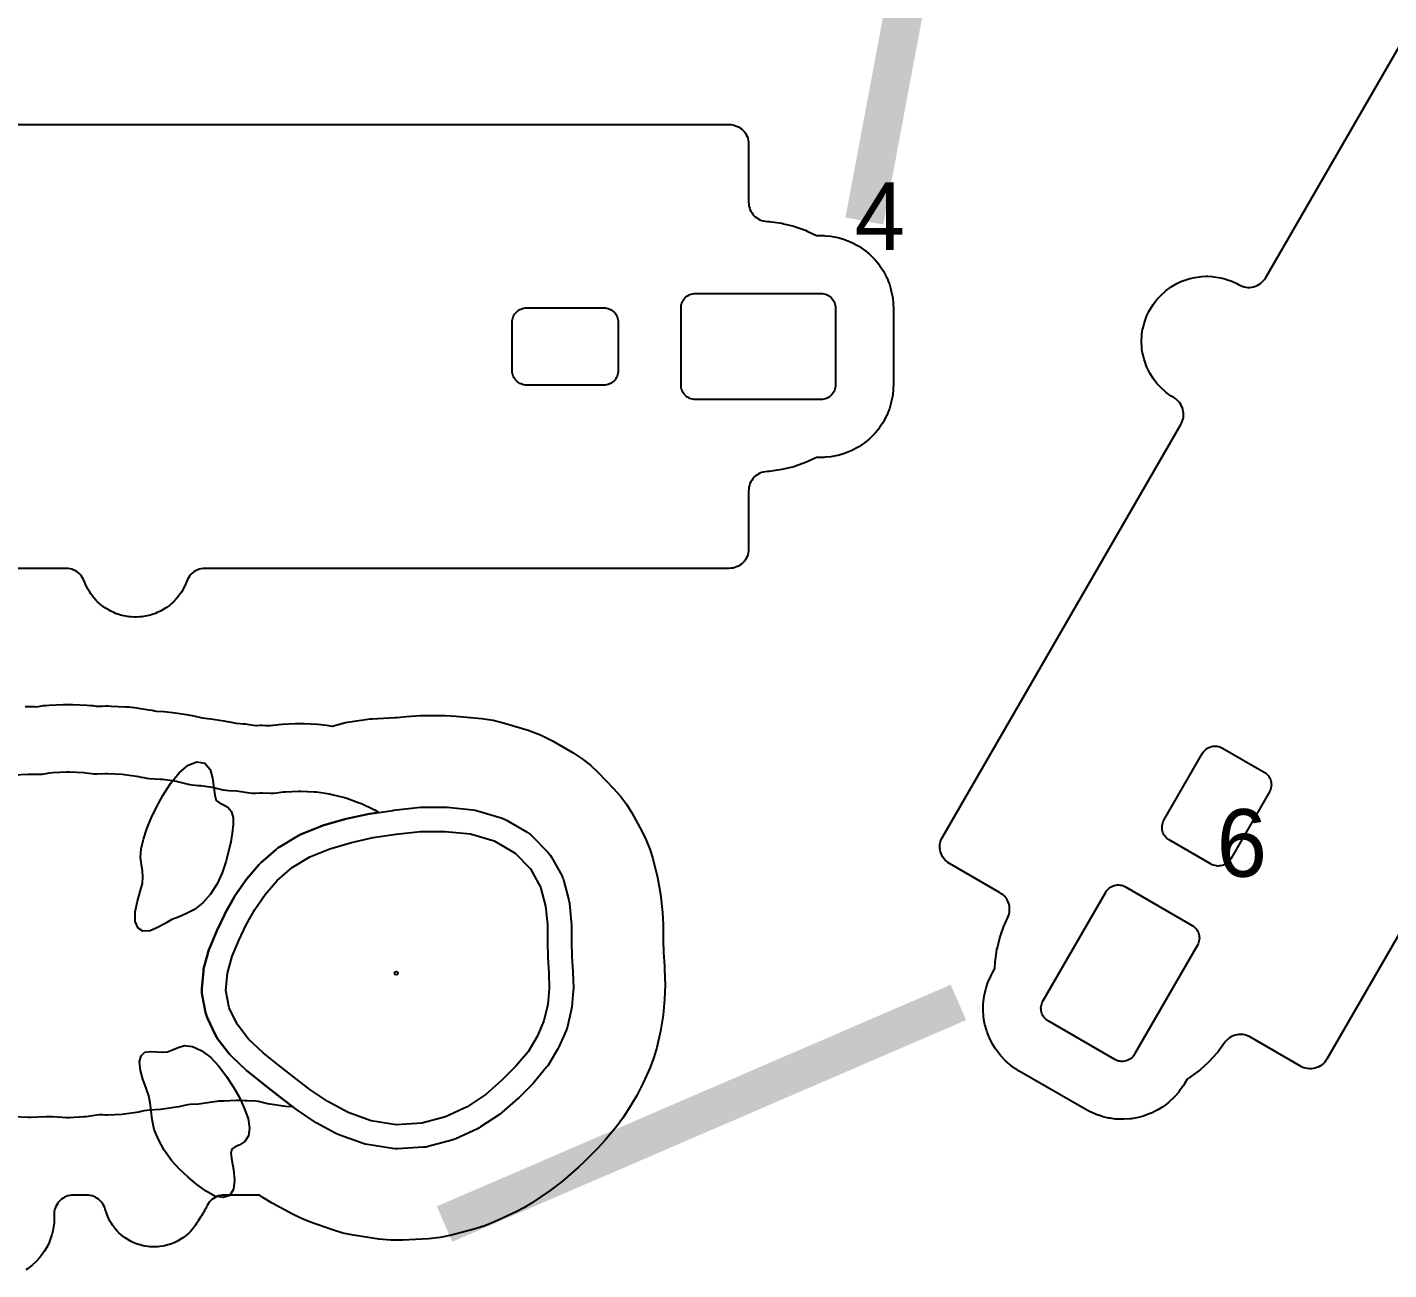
# Model space of a CAD drawing. Extents: x 425531 to 428300, y 1577248 to 1578701.
# Drawn here: x 427693.9 to 427976.1, y 1577249.7 to 1577507.3 of the extents above; entities that cross this region are included whole.
import ezdxf

# ---------------------------------------------------------------- set-up
doc = ezdxf.new("R2010")
doc.units = 21
for name, color, linetype, true_color in [('L-GOLF-ANNO', 7, 'Continuous', 0xffd23c), ('L-GOLF-BNKR', 7, 'Continuous', 0xe9dcb5), ('L-GOLF-CART', 7, 'Continuous', 0xcfcac0), ('L-GOLF-COLLAR', 7, 'Continuous', 0x5f9a33), ('L-GOLF-FWY', 7, 'Continuous', 0x6a9e35), ('L-GOLF-GRN', 7, 'Continuous', 0x74b23e), ('L-GOLF-PIN', 7, 'Continuous', 0xe0262b), ('L-GOLF-ROUGH', 7, 'Continuous', 0x4f7d2c), ('L-GOLF-TEE', 7, 'Continuous', 0x6fa63a)]:
    doc.layers.add(name, color=color, linetype=linetype, true_color=true_color)

msp = doc.modelspace()

# ---------------------------------------------------------------- linework, layer by layer
at = {"layer": 'L-GOLF-BNKR'}
for points, elevation in [([(427716.9, 1577320.5), (427716.3, 1577321.9), (427716.3, 1577323.9), (427716.8, 1577326.1), (427717.3, 1577328.1), (427717.8, 1577329.8), (427717.9, 1577331.2), (427717.8, 1577332.4), (427717.6, 1577333.7), (427717.4, 1577335.2), (427717.5, 1577337), (427718, 1577339), (427718.7, 1577341.1), (427719.6, 1577343.3), (427720.7, 1577345.6), (427722, 1577348), (427723.6, 1577350.5), (427725.4, 1577352.7), (427727.3, 1577354.3), (427729.1, 1577355), (427730.7, 1577354.7), (427731.8, 1577353.4), (427732.3, 1577351.6), (427732.6, 1577349.6), (427732.8, 1577348.1), (427733.1, 1577347), (427733.8, 1577346.5), (427734.6, 1577346.1), (427735.5, 1577345.6), (427736.2, 1577344.8), (427736.6, 1577343.5), (427736.6, 1577342), (427736.4, 1577340.2), (427736.1, 1577338.4), (427735.6, 1577336.4), (427735.1, 1577334.3), (427734.3, 1577332), (427733.3, 1577329.7), (427731.9, 1577327.6), (427730.3, 1577325.8), (427728.6, 1577324.4), (427726.9, 1577323.6), (427725.4, 1577322.9), (427723.9, 1577322.3), (427722.5, 1577321.5), (427720.9, 1577320.7), (427719.4, 1577320), (427717.9, 1577319.9), (427716.9, 1577320.5)], 64.65), ([(427736.7, 1577270.5), (427736.9, 1577268.3), (427736.7, 1577266.4), (427735.9, 1577265.1), (427734.5, 1577264.7), (427732.8, 1577265), (427731, 1577266), (427729.1, 1577267.4), (427727.3, 1577268.9), (427725.5, 1577270.6), (427723.8, 1577272.4), (427722.3, 1577274.5), (427721.1, 1577276.7), (427720.2, 1577278.8), (427719.8, 1577280.9), (427719.6, 1577282.7), (427719.4, 1577284.3), (427719.1, 1577285.8), (427718.6, 1577287.4), (427717.9, 1577289.2), (427717.4, 1577291), (427717.2, 1577292.8), (427717.5, 1577294.1), (427718.3, 1577294.8), (427719.5, 1577295), (427720.8, 1577294.9), (427722, 1577294.8), (427723, 1577294.9), (427724, 1577295.3), (427725.2, 1577295.8), (427726.5, 1577296.2), (427728.2, 1577296), (427730, 1577295.2), (427731.9, 1577293.8), (427733.6, 1577291.9), (427735.2, 1577289.8), (427736.7, 1577287.6), (427737.9, 1577285.4), (427738.9, 1577283.2), (427739.7, 1577281.1), (427740, 1577279.1), (427739.8, 1577277.5), (427739, 1577276.3), (427738, 1577275.6), (427737, 1577275.2), (427736.3, 1577274.7), (427736.1, 1577273.9), (427736.3, 1577272.4), (427736.7, 1577270.5)], 66.44)]:
    msp.add_lwpolyline(points, close=True, dxfattribs=dict(at, elevation=elevation))
at = {"layer": 'L-GOLF-CART', "const_width": 8}
for points in [[(427880.37, 1577536.34), (427879.8, 1577533.33), (427879.24, 1577530.32), (427878.68, 1577527.31), (427878.11, 1577524.3), (427877.55, 1577521.29), (427876.98, 1577518.28), (427876.42, 1577515.27), (427875.86, 1577512.26), (427875.29, 1577509.25), (427874.73, 1577506.24), (427874.17, 1577503.22), (427873.6, 1577500.21), (427873.04, 1577497.2), (427872.47, 1577494.19), (427871.91, 1577491.18), (427871.35, 1577488.17), (427870.78, 1577485.16), (427870.22, 1577482.15), (427869.66, 1577479.14), (427869.09, 1577476.13), (427868.53, 1577473.12), (427867.96, 1577470.11), (427867.4, 1577467.1)], [(427780.4, 1577259.2), (427785.03, 1577261.2), (427789.66, 1577263.2), (427794.29, 1577265.19), (427798.92, 1577267.19), (427803.55, 1577269.19), (427808.18, 1577271.19), (427812.81, 1577273.18), (427817.44, 1577275.18), (427822.07, 1577277.18), (427826.7, 1577279.18), (427831.33, 1577281.18), (427835.96, 1577283.17), (427840.59, 1577285.17), (427845.22, 1577287.17), (427849.85, 1577289.17), (427854.48, 1577291.16), (427859.11, 1577293.16), (427863.73, 1577295.16), (427868.36, 1577297.16), (427872.99, 1577299.15), (427877.62, 1577301.15), (427882.25, 1577303.15), (427886.88, 1577305.15)]]:
    msp.add_lwpolyline(points, dxfattribs=at)
at = {"layer": 'L-GOLF-COLLAR', "elevation": 69.16}
msp.add_lwpolyline([(427806.99, 1577311.51), (427807, 1577311.36), (427807.1, 1577308.16), (427807.08, 1577307.55), (427806.78, 1577304.25), (427806.67, 1577303.55), (427805.87, 1577300.15), (427805.74, 1577299.72), (427805.58, 1577299.3), (427804.18, 1577296.1), (427803.9, 1577295.55), (427802, 1577292.35), (427801.78, 1577292.01), (427801.54, 1577291.7), (427799.04, 1577288.7), (427798.74, 1577288.36), (427795.84, 1577285.46), (427795.6, 1577285.24), (427792.3, 1577282.34), (427791.77, 1577281.94), (427787.87, 1577279.34), (427787.55, 1577279.14), (427787.21, 1577278.97), (427782.71, 1577276.87), (427782.3, 1577276.7), (427781.88, 1577276.57), (427776.98, 1577275.27), (427776.49, 1577275.16), (427775.98, 1577275.11), (427770.68, 1577274.81), (427770.16, 1577274.81), (427769.64, 1577274.86), (427764.44, 1577275.66), (427763.98, 1577275.75), (427763.53, 1577275.89), (427758.73, 1577277.59), (427758.36, 1577277.74), (427758, 1577277.91), (427753.8, 1577280.21), (427753.4, 1577280.46), (427749.7, 1577282.96), (427749.46, 1577283.13), (427746.06, 1577285.73), (427746.02, 1577285.76), (427742.82, 1577288.26), (427742.76, 1577288.31), (427739.66, 1577290.81), (427739.39, 1577291.04), (427736.39, 1577293.84), (427736.11, 1577294.13), (427735.85, 1577294.44), (427733.45, 1577297.54), (427733.14, 1577297.99), (427732.88, 1577298.47), (427731.28, 1577301.87), (427731.12, 1577302.25), (427730.99, 1577302.64), (427730.89, 1577303.05), (427730.19, 1577306.65), (427730.13, 1577307.1), (427730.1, 1577307.56), (427730.12, 1577308.02), (427730.42, 1577311.62), (427730.48, 1577312.1), (427730.59, 1577312.57), (427731.59, 1577316.07), (427731.8, 1577316.65), (427733.2, 1577319.95), (427733.27, 1577320.12), (427734.77, 1577323.32), (427734.94, 1577323.65), (427736.74, 1577326.85), (427736.96, 1577327.2), (427739.06, 1577330.3), (427739.41, 1577330.76), (427741.91, 1577333.66), (427742.42, 1577334.17), (427745.52, 1577336.87), (427745.87, 1577337.15), (427746.24, 1577337.4), (427749.94, 1577339.6), (427750.58, 1577339.92), (427754.68, 1577341.62), (427755.21, 1577341.8), (427759.71, 1577343.1), (427760.02, 1577343.18), (427764.52, 1577344.18), (427764.88, 1577344.25), (427769.68, 1577344.95), (427769.8, 1577344.96), (427774.8, 1577345.56), (427775.4, 1577345.6), (427780.5, 1577345.6), (427780.97, 1577345.58), (427786.27, 1577345.08), (427786.77, 1577345), (427787.26, 1577344.88), (427792.16, 1577343.38), (427792.7, 1577343.18), (427793.21, 1577342.92), (427797.51, 1577340.42), (427797.9, 1577340.18), (427798.26, 1577339.89), (427798.59, 1577339.58), (427801.79, 1577336.28), (427802.08, 1577335.95), (427802.35, 1577335.6), (427802.58, 1577335.22), (427804.68, 1577331.42), (427804.86, 1577331.04), (427805.02, 1577330.65), (427805.14, 1577330.24), (427806.14, 1577326.34), (427806.27, 1577325.62), (427806.67, 1577321.82), (427806.7, 1577321.3), (427806.7, 1577317.78), (427806.8, 1577314.63), (427806.99, 1577311.51)], close=True, dxfattribs=at)
at = {"layer": 'L-GOLF-FWY', "elevation": 68.98}
msp.add_lwpolyline([(427691.15, 1577352.33), (427694.15, 1577352.48), (427694.65, 1577352.48), (427695.79, 1577352.42), (427696.4, 1577352.42), (427697.01, 1577352.48), (427698.64, 1577352.72), (427699.13, 1577352.77), (427702.15, 1577352.92), (427702.65, 1577352.92), (427705.67, 1577352.77), (427706.16, 1577352.72), (427707.21, 1577352.57), (427707.82, 1577352.51), (427708.43, 1577352.51), (427710.15, 1577352.59), (427710.65, 1577352.59), (427713.63, 1577352.44), (427714.11, 1577352.4), (427717.07, 1577351.96), (427717.55, 1577351.86), (427718.06, 1577351.73), (427718.67, 1577351.61), (427719.28, 1577351.55), (427721.53, 1577351.44), (427722.02, 1577351.39), (427724.87, 1577350.97), (427725.35, 1577350.87), (427727.52, 1577350.33), (427728.12, 1577350.21), (427728.73, 1577350.15), (427729.41, 1577350.12), (427729.9, 1577350.07), (427732.63, 1577349.67), (427733.11, 1577349.57), (427734.47, 1577349.23), (427735.07, 1577349.11), (427735.68, 1577349.05), (427737.31, 1577348.97), (427737.8, 1577348.92), (427740.01, 1577348.59), (427740.62, 1577348.53), (427741.23, 1577348.53), (427742.15, 1577348.58), (427742.65, 1577348.58), (427744.35, 1577348.5), (427744.96, 1577348.5), (427745.57, 1577348.56), (427746.95, 1577348.76), (427747.43, 1577348.81), (427750.15, 1577348.94), (427750.65, 1577348.94), (427753.37, 1577348.81), (427753.85, 1577348.76), (427756.55, 1577348.36), (427757.03, 1577348.26), (427759.67, 1577347.6), (427760.14, 1577347.46), (427762.71, 1577346.54), (427763.16, 1577346.35), (427765.62, 1577345.19), (427766.05, 1577344.96), (427766.78, 1577344.52), (427764.88, 1577344.25), (427764.52, 1577344.18), (427760.02, 1577343.18), (427759.71, 1577343.1), (427755.21, 1577341.8), (427754.68, 1577341.62), (427750.58, 1577339.92), (427749.94, 1577339.6), (427746.24, 1577337.4), (427745.87, 1577337.15), (427745.52, 1577336.87), (427742.42, 1577334.17), (427741.91, 1577333.66), (427739.41, 1577330.76), (427739.06, 1577330.3), (427736.96, 1577327.2), (427736.74, 1577326.85), (427734.94, 1577323.65), (427734.77, 1577323.32), (427733.27, 1577320.12), (427733.2, 1577319.95), (427731.8, 1577316.65), (427731.59, 1577316.07), (427730.59, 1577312.57), (427730.48, 1577312.1), (427730.42, 1577311.62), (427730.12, 1577308.02), (427730.1, 1577307.56), (427730.13, 1577307.1), (427730.19, 1577306.65), (427730.89, 1577303.05), (427730.99, 1577302.64), (427731.12, 1577302.25), (427731.28, 1577301.87), (427732.88, 1577298.47), (427733.14, 1577297.99), (427733.45, 1577297.54), (427735.85, 1577294.44), (427736.11, 1577294.13), (427736.39, 1577293.84), (427739.39, 1577291.04), (427739.66, 1577290.81), (427742.76, 1577288.31), (427742.82, 1577288.26), (427746.02, 1577285.76), (427746.06, 1577285.73), (427748.97, 1577283.5), (427747.43, 1577283.58), (427746.95, 1577283.63), (427744.25, 1577284.03), (427743.77, 1577284.12), (427742.43, 1577284.46), (427741.83, 1577284.58), (427741.22, 1577284.64), (427739.51, 1577284.72), (427739.02, 1577284.77), (427739, 1577284.77), (427738.24, 1577284.84), (427737.42, 1577284.81), (427737.31, 1577284.8), (427734.65, 1577284.67), (427734.4, 1577284.66), (427734.33, 1577284.66), (427734.22, 1577284.66), (427733.61, 1577284.65), (427732.83, 1577284.54), (427732.63, 1577284.51), (427729.9, 1577284.1), (427729.41, 1577284.05), (427727.72, 1577283.97), (427727.11, 1577283.91), (427726.51, 1577283.79), (427725.35, 1577283.5), (427724.87, 1577283.41), (427722.02, 1577282.98), (427721.53, 1577282.93), (427719.29, 1577282.82), (427718.68, 1577282.76), (427718.08, 1577282.64), (427717.55, 1577282.51), (427717.07, 1577282.41), (427714.11, 1577281.98), (427713.63, 1577281.93), (427710.65, 1577281.78), (427710.15, 1577281.78), (427709.49, 1577281.81), (427708.88, 1577281.81), (427708.27, 1577281.75), (427706.16, 1577281.44), (427705.67, 1577281.39), (427702.65, 1577281.24), (427702.15, 1577281.24), (427699.13, 1577281.39), (427698.89, 1577281.41), (427698.85, 1577281.41), (427698.24, 1577281.44), (427697.89, 1577281.43), (427697.88, 1577281.43), (427694.63, 1577281.27), (427694.15, 1577281.28), (427691.15, 1577281.42)], dxfattribs=at)
at = {"layer": 'L-GOLF-GRN', "elevation": 69.16}
msp.add_lwpolyline([(427802, 1577311.2), (427802.1, 1577308), (427801.8, 1577304.7), (427801, 1577301.3), (427799.6, 1577298.1), (427797.7, 1577294.9), (427795.2, 1577291.9), (427792.3, 1577289), (427789, 1577286.1), (427785.1, 1577283.5), (427780.6, 1577281.4), (427775.7, 1577280.1), (427770.4, 1577279.8), (427765.2, 1577280.6), (427760.4, 1577282.3), (427756.2, 1577284.6), (427752.5, 1577287.1), (427749.1, 1577289.7), (427745.9, 1577292.2), (427742.8, 1577294.7), (427739.8, 1577297.5), (427737.4, 1577300.6), (427735.8, 1577304), (427735.1, 1577307.6), (427735.4, 1577311.2), (427736.4, 1577314.7), (427737.8, 1577318), (427739.3, 1577321.2), (427741.1, 1577324.4), (427743.2, 1577327.5), (427745.7, 1577330.4), (427748.8, 1577333.1), (427752.5, 1577335.3), (427756.6, 1577337), (427761.1, 1577338.3), (427765.6, 1577339.3), (427770.4, 1577340), (427775.4, 1577340.6), (427780.5, 1577340.6), (427785.8, 1577340.1), (427790.7, 1577338.6), (427795, 1577336.1), (427798.2, 1577332.8), (427800.3, 1577329), (427801.3, 1577325.1), (427801.7, 1577321.3), (427801.7, 1577317.7), (427801.8, 1577314.4), (427802, 1577311.2)], close=True, dxfattribs=at)
at = {"layer": 'L-GOLF-PIN'}
msp.add_circle((427770.4, 1577311.2, 69.16), 0.35, dxfattribs=at)
at = {"layer": 'L-GOLF-ROUGH'}
for points, elevation in [([(428016.04, 1577384.86), (427963.24, 1577293.4), (427963.02, 1577293.07), (427962.78, 1577292.76), (427962.51, 1577292.48), (427962.21, 1577292.22), (427961.89, 1577292), (427961.54, 1577291.81), (427961.18, 1577291.65), (427960.81, 1577291.53), (427960.42, 1577291.45), (427960.03, 1577291.4), (427959.64, 1577291.4), (427959.25, 1577291.43), (427958.86, 1577291.5), (427958.49, 1577291.61), (427958.12, 1577291.75), (427957.77, 1577291.93), (427947.4, 1577297.92), (427946.96, 1577298.15), (427946.58, 1577298.29), (427946.2, 1577298.4), (427945.8, 1577298.47), (427945.4, 1577298.5), (427945, 1577298.49), (427944.61, 1577298.44), (427944.22, 1577298.34), (427943.84, 1577298.22), (427943.47, 1577298.05), (427943.13, 1577297.85), (427942.8, 1577297.61), (427942.5, 1577297.34), (427942.23, 1577297.05), (427942.02, 1577296.75), (427940.61, 1577294.86), (427940.36, 1577294.56), (427938.91, 1577292.96), (427938.64, 1577292.68), (427937.04, 1577291.24), (427936.73, 1577290.99), (427935, 1577289.7), (427934.67, 1577289.48), (427934.27, 1577289.24), (427933.8, 1577288.42), (427933.8, 1577288.42), (427933.49, 1577287.92), (427933.33, 1577287.67), (427932.65, 1577286.71), (427932.47, 1577286.48), (427931.69, 1577285.59), (427931.48, 1577285.38), (427930.62, 1577284.57), (427930.4, 1577284.38), (427929.46, 1577283.66), (427929.22, 1577283.49), (427928.22, 1577282.87), (427927.96, 1577282.73), (427926.9, 1577282.2), (427926.63, 1577282.09), (427925.53, 1577281.67), (427925.25, 1577281.58), (427924.11, 1577281.28), (427923.82, 1577281.21), (427922.66, 1577281.02), (427922.37, 1577280.99), (427921.19, 1577280.91), (427920.89, 1577280.91), (427919.71, 1577280.95), (427919.42, 1577280.97), (427918.25, 1577281.12), (427917.96, 1577281.18), (427916.81, 1577281.45), (427916.53, 1577281.53), (427915.41, 1577281.91), (427915.14, 1577282.02), (427914.06, 1577282.5), (427913.8, 1577282.64), (427913.28, 1577282.92), (427899.48, 1577290.92), (427898.98, 1577291.22), (427898.73, 1577291.38), (427897.77, 1577292.07), (427897.54, 1577292.25), (427896.66, 1577293.03), (427896.45, 1577293.23), (427895.65, 1577294.09), (427895.46, 1577294.31), (427894.74, 1577295.25), (427894.57, 1577295.49), (427893.95, 1577296.49), (427893.81, 1577296.74), (427893.29, 1577297.8), (427893.17, 1577298.07), (427892.76, 1577299.17), (427892.67, 1577299.45), (427892.37, 1577300.59), (427892.3, 1577300.87), (427892.11, 1577302.03), (427892.08, 1577302.32), (427892, 1577303.5), (427892, 1577303.79), (427892.03, 1577304.97), (427892.06, 1577305.26), (427892.21, 1577306.43), (427892.26, 1577306.71), (427892.53, 1577307.86), (427892.61, 1577308.14), (427892.99, 1577309.26), (427893.09, 1577309.53), (427893.58, 1577310.6), (427893.71, 1577310.86), (427893.99, 1577311.38), (427894.45, 1577312.18), (427894.52, 1577313.55), (427894.56, 1577313.94), (427894.87, 1577316.08), (427894.95, 1577316.46), (427895.47, 1577318.56), (427895.59, 1577318.93), (427896.32, 1577320.96), (427896.47, 1577321.33), (427897.08, 1577322.62), (427897.27, 1577323.08), (427897.38, 1577323.46), (427897.46, 1577323.85), (427897.49, 1577324.24), (427897.49, 1577324.64), (427897.45, 1577325.03), (427897.37, 1577325.42), (427897.25, 1577325.8), (427897.1, 1577326.16), (427896.91, 1577326.51), (427896.68, 1577326.84), (427896.43, 1577327.14), (427896.14, 1577327.42), (427895.83, 1577327.66), (427895.42, 1577327.93), (427885.03, 1577333.93), (427884.7, 1577334.15), (427884.39, 1577334.39), (427884.11, 1577334.66), (427883.85, 1577334.96), (427883.63, 1577335.28), (427883.44, 1577335.63), (427883.28, 1577335.99), (427883.16, 1577336.36), (427883.08, 1577336.75), (427883.04, 1577337.14), (427883.03, 1577337.53), (427883.06, 1577337.92), (427883.13, 1577338.3), (427883.24, 1577338.68), (427883.38, 1577339.05), (427883.56, 1577339.4), (427932.95, 1577424.94), (427933.17, 1577425.37), (427933.32, 1577425.73), (427933.42, 1577426.1), (427933.49, 1577426.48), (427933.53, 1577426.87), (427933.52, 1577427.26), (427933.48, 1577427.64), (427933.4, 1577428.02), (427933.29, 1577428.39), (427933.14, 1577428.75), (427932.95, 1577429.09), (427932.73, 1577429.41), (427932.49, 1577429.71), (427932.21, 1577429.99), (427931.91, 1577430.23), (427931.51, 1577430.5), (427931, 1577430.8), (427930.68, 1577431.02), (427929.93, 1577431.58), (427929.62, 1577431.83), (427928.93, 1577432.45), (427928.66, 1577432.73), (427928.03, 1577433.42), (427927.78, 1577433.73), (427927.22, 1577434.48), (427927.01, 1577434.8), (427926.53, 1577435.6), (427926.34, 1577435.95), (427925.94, 1577436.79), (427925.79, 1577437.16), (427925.48, 1577438.03), (427925.36, 1577438.41), (427925.14, 1577439.32), (427925.06, 1577439.7), (427924.92, 1577440.62), (427924.88, 1577441.01), (427924.84, 1577441.95), (427924.84, 1577442.34), (427924.88, 1577443.27), (427924.92, 1577443.66), (427925.06, 1577444.59), (427925.14, 1577444.97), (427925.36, 1577445.88), (427925.48, 1577446.25), (427925.79, 1577447.13), (427925.94, 1577447.49), (427926.34, 1577448.34), (427926.53, 1577448.68), (427927.01, 1577449.48), (427927.22, 1577449.81), (427927.78, 1577450.56), (427928.03, 1577450.86), (427928.66, 1577451.56), (427928.93, 1577451.83), (427929.62, 1577452.46), (427929.93, 1577452.71), (427930.68, 1577453.26), (427931, 1577453.48), (427931.8, 1577453.96), (427932.15, 1577454.15), (427932.99, 1577454.55), (427933.36, 1577454.7), (427934.24, 1577455.01), (427934.61, 1577455.13), (427935.52, 1577455.35), (427935.9, 1577455.43), (427936.83, 1577455.57), (427937.22, 1577455.6), (427938.15, 1577455.65), (427938.54, 1577455.65), (427939.47, 1577455.6), (427939.86, 1577455.57), (427940.79, 1577455.43), (427941.17, 1577455.35), (427942.08, 1577455.13), (427942.45, 1577455.01), (427943.33, 1577454.7), (427943.7, 1577454.55), (427944.54, 1577454.15), (427944.89, 1577453.96), (427944.9, 1577453.96), (427945.33, 1577453.72), (427945.7, 1577453.57), (427946.08, 1577453.46), (427946.47, 1577453.38), (427946.86, 1577453.34), (427947.26, 1577453.35), (427947.65, 1577453.39), (427948.04, 1577453.47), (427948.42, 1577453.59), (427948.78, 1577453.74), (427949.13, 1577453.93), (427949.46, 1577454.16), (427949.76, 1577454.41), (427950.04, 1577454.7), (427950.28, 1577455.01), (427950.55, 1577455.42), (427995.06, 1577532.51)], 63.3), ([(427431.81, 1577487.1), (427839.4, 1577487.1), (427839.79, 1577487.08), (427840.18, 1577487.02), (427840.56, 1577486.93), (427840.93, 1577486.8), (427841.29, 1577486.63), (427841.62, 1577486.43), (427841.94, 1577486.19), (427842.23, 1577485.93), (427842.49, 1577485.64), (427842.73, 1577485.32), (427842.93, 1577484.99), (427843.1, 1577484.63), (427843.23, 1577484.26), (427843.32, 1577483.88), (427843.38, 1577483.49), (427843.4, 1577483.1), (427843.4, 1577471.1), (427843.42, 1577470.62), (427843.48, 1577470.25), (427843.57, 1577469.88), (427843.69, 1577469.52), (427843.85, 1577469.17), (427844.04, 1577468.85), (427844.26, 1577468.54), (427844.51, 1577468.25), (427844.78, 1577467.99), (427845.08, 1577467.75), (427845.4, 1577467.55), (427845.74, 1577467.37), (427846.09, 1577467.23), (427846.45, 1577467.12), (427846.83, 1577467.05), (427847.3, 1577467), (427847.75, 1577466.98), (427848.14, 1577466.94), (427850.28, 1577466.63), (427850.66, 1577466.55), (427852.76, 1577466.03), (427853.13, 1577465.91), (427855.16, 1577465.18), (427855.53, 1577465.03), (427857.48, 1577464.11), (427857.5, 1577464.1), (427858.4, 1577464.1), (427858.99, 1577464.09), (427859.28, 1577464.07), (427860.45, 1577463.96), (427860.75, 1577463.91), (427861.9, 1577463.68), (427862.19, 1577463.61), (427863.31, 1577463.27), (427863.59, 1577463.17), (427864.68, 1577462.72), (427864.94, 1577462.59), (427865.98, 1577462.04), (427866.24, 1577461.89), (427867.22, 1577461.23), (427867.45, 1577461.06), (427868.36, 1577460.31), (427868.58, 1577460.11), (427869.41, 1577459.28), (427869.61, 1577459.06), (427870.36, 1577458.15), (427870.53, 1577457.92), (427871.19, 1577456.94), (427871.34, 1577456.68), (427871.89, 1577455.64), (427872.02, 1577455.38), (427872.47, 1577454.29), (427872.57, 1577454.01), (427872.91, 1577452.89), (427872.98, 1577452.6), (427873.21, 1577451.45), (427873.26, 1577451.15), (427873.37, 1577449.98), (427873.39, 1577449.69), (427873.4, 1577449.1), (427873.4, 1577433.1), (427873.39, 1577432.51), (427873.37, 1577432.22), (427873.26, 1577431.05), (427873.21, 1577430.75), (427872.98, 1577429.6), (427872.91, 1577429.31), (427872.57, 1577428.19), (427872.47, 1577427.91), (427872.02, 1577426.82), (427871.89, 1577426.56), (427871.34, 1577425.52), (427871.19, 1577425.26), (427870.53, 1577424.28), (427870.36, 1577424.05), (427869.61, 1577423.14), (427869.41, 1577422.92), (427868.58, 1577422.09), (427868.36, 1577421.89), (427867.45, 1577421.14), (427867.22, 1577420.97), (427866.24, 1577420.31), (427865.98, 1577420.16), (427864.94, 1577419.61), (427864.68, 1577419.48), (427863.59, 1577419.03), (427863.31, 1577418.93), (427862.19, 1577418.59), (427861.9, 1577418.52), (427860.75, 1577418.29), (427860.45, 1577418.24), (427859.28, 1577418.13), (427858.99, 1577418.11), (427858.4, 1577418.1), (427857.5, 1577418.1), (427857.48, 1577418.09), (427855.53, 1577417.17), (427855.16, 1577417.02), (427853.13, 1577416.29), (427852.76, 1577416.17), (427850.66, 1577415.65), (427850.28, 1577415.57), (427848.14, 1577415.26), (427847.75, 1577415.22), (427847.3, 1577415.2), (427846.83, 1577415.15), (427846.45, 1577415.08), (427846.09, 1577414.97), (427845.74, 1577414.83), (427845.4, 1577414.65), (427845.08, 1577414.45), (427844.78, 1577414.21), (427844.51, 1577413.95), (427844.26, 1577413.66), (427844.04, 1577413.35), (427843.85, 1577413.03), (427843.69, 1577412.68), (427843.57, 1577412.32), (427843.48, 1577411.95), (427843.42, 1577411.58), (427843.4, 1577411.1), (427843.4, 1577399.1), (427843.38, 1577398.71), (427843.32, 1577398.32), (427843.23, 1577397.94), (427843.1, 1577397.57), (427842.93, 1577397.21), (427842.73, 1577396.88), (427842.49, 1577396.56), (427842.23, 1577396.27), (427841.94, 1577396.01), (427841.62, 1577395.77), (427841.29, 1577395.57), (427840.93, 1577395.4), (427840.56, 1577395.27), (427840.18, 1577395.18), (427839.79, 1577395.12), (427839.4, 1577395.1), (427730.85, 1577395.1), (427730.34, 1577395.07), (427729.93, 1577395.01), (427729.54, 1577394.91), (427729.16, 1577394.77), (427728.79, 1577394.58), (427728.44, 1577394.37), (427728.12, 1577394.11), (427727.83, 1577393.83), (427727.56, 1577393.52), (427727.33, 1577393.18), (427727.14, 1577392.82), (427726.94, 1577392.35), (427726.87, 1577392.15), (427726.72, 1577391.78), (427726.41, 1577391.14), (427726.23, 1577390.79), (427725.86, 1577390.18), (427725.64, 1577389.85), (427725.22, 1577389.27), (427724.97, 1577388.97), (427724.49, 1577388.44), (427724.21, 1577388.16), (427723.68, 1577387.68), (427723.38, 1577387.43), (427722.8, 1577387.01), (427722.47, 1577386.79), (427721.86, 1577386.42), (427721.51, 1577386.24), (427720.87, 1577385.93), (427720.5, 1577385.78), (427719.83, 1577385.54), (427719.45, 1577385.42), (427718.76, 1577385.25), (427718.38, 1577385.17), (427717.67, 1577385.07), (427717.28, 1577385.03), (427716.56, 1577385), (427716.17, 1577385), (427715.45, 1577385.03), (427715.06, 1577385.07), (427714.36, 1577385.17), (427713.97, 1577385.25), (427713.28, 1577385.42), (427712.9, 1577385.54), (427712.23, 1577385.78), (427711.86, 1577385.93), (427711.22, 1577386.24), (427710.87, 1577386.42), (427710.26, 1577386.79), (427709.93, 1577387.01), (427709.36, 1577387.43), (427709.05, 1577387.68), (427708.52, 1577388.16), (427708.24, 1577388.44), (427707.76, 1577388.97), (427707.51, 1577389.27), (427707.09, 1577389.85), (427706.87, 1577390.18), (427706.5, 1577390.79), (427706.32, 1577391.14), (427706.01, 1577391.78), (427705.86, 1577392.15), (427705.79, 1577392.35), (427705.59, 1577392.82), (427705.4, 1577393.18), (427705.17, 1577393.52), (427704.9, 1577393.83), (427704.61, 1577394.11), (427704.29, 1577394.37), (427703.94, 1577394.58), (427703.58, 1577394.77), (427703.19, 1577394.91), (427702.8, 1577395.01), (427702.39, 1577395.07), (427701.88, 1577395.1), (427616.03, 1577395.1)], 72.92), ([(427693.47, 1577366.46), (427694.15, 1577366.48), (427694.65, 1577366.48), (427695.33, 1577366.46), (427695.72, 1577366.44), (427696.59, 1577366.57), (427697.27, 1577366.65), (427697.76, 1577366.7), (427698.44, 1577366.75), (427701.47, 1577366.9), (427702.15, 1577366.92), (427702.65, 1577366.92), (427703.33, 1577366.9), (427706.36, 1577366.75), (427707.04, 1577366.7), (427707.53, 1577366.65), (427708.21, 1577366.57), (427708.51, 1577366.53), (427709.47, 1577366.57), (427710.15, 1577366.59), (427710.65, 1577366.59), (427711.33, 1577366.57), (427714.31, 1577366.43), (427715, 1577366.38), (427715.49, 1577366.33), (427716.17, 1577366.24), (427719.12, 1577365.81), (427719.8, 1577365.69), (427720.28, 1577365.59), (427720.69, 1577365.5), (427722.21, 1577365.43), (427722.9, 1577365.37), (427723.39, 1577365.33), (427724.07, 1577365.24), (427726.92, 1577364.82), (427727.6, 1577364.7), (427728.08, 1577364.61), (427728.75, 1577364.46), (427730.19, 1577364.1), (427730.78, 1577364.05), (427731.27, 1577364), (427731.95, 1577363.92), (427734.68, 1577363.51), (427735.36, 1577363.4), (427735.84, 1577363.3), (427736.51, 1577363.15), (427737.13, 1577363), (427738, 1577362.95), (427738.69, 1577362.9), (427739.17, 1577362.85), (427739.86, 1577362.77), (427741.31, 1577362.55), (427741.47, 1577362.56), (427742.15, 1577362.58), (427742.65, 1577362.58), (427743.33, 1577362.56), (427744.27, 1577362.52), (427744.89, 1577362.61), (427745.57, 1577362.69), (427746.06, 1577362.74), (427746.75, 1577362.79), (427749.47, 1577362.92), (427750.15, 1577362.94), (427750.65, 1577362.94), (427751.33, 1577362.92), (427754.05, 1577362.79), (427754.74, 1577362.74), (427755.23, 1577362.69), (427755.91, 1577362.61), (427757.08, 1577362.43), (427759.87, 1577363.13), (427760.26, 1577363.21), (427765.01, 1577363.91), (427765.4, 1577363.95), (427770.2, 1577364.19), (427770.53, 1577364.19), (427772.54, 1577364.43), (427775.4, 1577364.6), (427780.5, 1577364.6), (427782.75, 1577364.49), (427788.05, 1577363.99), (427790.46, 1577363.64), (427792.83, 1577363.05), (427797.73, 1577361.55), (427800.31, 1577360.59), (427802.76, 1577359.35), (427807.06, 1577356.85), (427808.91, 1577355.66), (427810.63, 1577354.31), (427812.23, 1577352.81), (427815.43, 1577349.51), (427816.84, 1577347.92), (427818.1, 1577346.22), (427819.21, 1577344.41), (427821.31, 1577340.61), (427822.21, 1577338.79), (427822.96, 1577336.9), (427823.55, 1577334.96), (427824.55, 1577331.06), (427825.17, 1577327.61), (427825.57, 1577323.81), (427825.7, 1577321.3), (427825.7, 1577318.06), (427825.78, 1577315.51), (427825.95, 1577312.7), (427825.99, 1577311.95), (427826.09, 1577308.75), (427826, 1577305.83), (427825.7, 1577302.53), (427825.16, 1577299.2), (427824.36, 1577295.8), (427823.77, 1577293.71), (427822.99, 1577291.68), (427821.59, 1577288.48), (427820.24, 1577285.85), (427818.34, 1577282.65), (427817.3, 1577281.05), (427816.14, 1577279.54), (427813.64, 1577276.54), (427812.17, 1577274.93), (427809.27, 1577272.03), (427808.14, 1577270.97), (427804.84, 1577268.07), (427802.31, 1577266.13), (427798.41, 1577263.53), (427796.86, 1577262.58), (427795.25, 1577261.75), (427790.75, 1577259.65), (427788.78, 1577258.84), (427786.75, 1577258.2), (427781.85, 1577256.9), (427779.47, 1577256.4), (427777.06, 1577256.14), (427771.76, 1577255.84), (427769.25, 1577255.83), (427766.75, 1577256.08), (427761.55, 1577256.88), (427759.34, 1577257.33), (427757.19, 1577257.98), (427752.39, 1577259.68), (427750.6, 1577260.39), (427748.87, 1577261.25), (427744.67, 1577263.55), (427742.76, 1577264.71), (427742.04, 1577265.2), (427734.82, 1577265.2), (427734.33, 1577265.18), (427733.94, 1577265.12), (427733.56, 1577265.02), (427733.19, 1577264.89), (427732.84, 1577264.72), (427732.5, 1577264.52), (427732.18, 1577264.29), (427731.89, 1577264.03), (427731.63, 1577263.73), (427731.4, 1577263.42), (427731.2, 1577263.08), (427730.99, 1577262.64), (427730.98, 1577262.62), (427730.9, 1577262.44), (427730.69, 1577262.01), (427730.51, 1577261.66), (427730.26, 1577261.25), (427730.04, 1577260.92), (427729.85, 1577260.66), (427729.35, 1577259.87), (427729.32, 1577259.83), (427729, 1577259.28), (427728.78, 1577258.96), (427728.4, 1577258.45), (427728.15, 1577258.14), (427727.73, 1577257.67), (427727.45, 1577257.4), (427726.98, 1577256.97), (427726.68, 1577256.72), (427726.17, 1577256.34), (427725.84, 1577256.13), (427725.3, 1577255.8), (427724.95, 1577255.61), (427724.38, 1577255.34), (427724.01, 1577255.19), (427723.42, 1577254.98), (427723.04, 1577254.87), (427722.43, 1577254.71), (427722.04, 1577254.63), (427721.41, 1577254.54), (427721.02, 1577254.5), (427720.39, 1577254.47), (427720, 1577254.47), (427719.36, 1577254.5), (427718.97, 1577254.54), (427718.35, 1577254.63), (427717.96, 1577254.71), (427717.35, 1577254.87), (427716.97, 1577254.98), (427716.37, 1577255.19), (427716.01, 1577255.34), (427715.44, 1577255.61), (427715.09, 1577255.8), (427714.55, 1577256.13), (427714.22, 1577256.34), (427713.71, 1577256.72), (427713.41, 1577256.97), (427712.94, 1577257.4), (427712.66, 1577257.67), (427712.24, 1577258.14), (427711.99, 1577258.45), (427711.61, 1577258.96), (427711.39, 1577259.28), (427711.07, 1577259.83), (427710.88, 1577260.17), (427710.61, 1577260.75), (427710.46, 1577261.11), (427710.25, 1577261.71), (427710.16, 1577261.99), (427710.16, 1577261.99), (427710, 1577262.53), (427709.85, 1577262.88), (427709.68, 1577263.22), (427709.47, 1577263.53), (427709.24, 1577263.83), (427708.97, 1577264.1), (427708.69, 1577264.35), (427708.38, 1577264.57), (427708.05, 1577264.76), (427707.71, 1577264.91), (427707.35, 1577265.04), (427706.98, 1577265.12), (427706.61, 1577265.18), (427706.13, 1577265.2), (427703.59, 1577265.2), (427703.12, 1577265.18), (427702.74, 1577265.12), (427702.37, 1577265.03), (427702.01, 1577264.91), (427701.67, 1577264.75), (427701.34, 1577264.56), (427701.03, 1577264.34), (427700.74, 1577264.09), (427700.48, 1577263.81), (427700.24, 1577263.51), (427700.04, 1577263.19), (427699.86, 1577262.86), (427699.72, 1577262.5), (427699.61, 1577262.14), (427699.54, 1577261.76), (427699.51, 1577261.38), (427699.51, 1577260.91), (427699.52, 1577260.7), (427699.52, 1577260.3), (427699.48, 1577259.44), (427699.44, 1577259.05), (427699.31, 1577258.19), (427699.23, 1577257.81), (427699.02, 1577256.96), (427698.91, 1577256.59), (427698.62, 1577255.77), (427698.47, 1577255.41), (427698.1, 1577254.62), (427697.91, 1577254.28), (427697.46, 1577253.53), (427697.25, 1577253.21), (427696.73, 1577252.51), (427696.48, 1577252.21), (427695.9, 1577251.57), (427695.62, 1577251.29), (427694.98, 1577250.71), (427694.67, 1577250.46), (427693.98, 1577249.94), (427693.65, 1577249.72)], 67.48)]:
    msp.add_lwpolyline(points, dxfattribs=dict(at, elevation=elevation))
at = {"layer": 'L-GOLF-TEE'}
for points, elevation in [([(427829.4, 1577449.1), (427829.41, 1577449.39), (427829.46, 1577449.69), (427829.53, 1577449.97), (427829.63, 1577450.25), (427829.75, 1577450.51), (427829.91, 1577450.77), (427830.08, 1577451), (427830.28, 1577451.22), (427830.5, 1577451.42), (427830.73, 1577451.59), (427830.99, 1577451.75), (427831.25, 1577451.87), (427831.53, 1577451.97), (427831.81, 1577452.04), (427832.11, 1577452.09), (427832.4, 1577452.1), (427858.4, 1577452.1), (427858.69, 1577452.09), (427858.99, 1577452.04), (427859.27, 1577451.97), (427859.55, 1577451.87), (427859.81, 1577451.75), (427860.07, 1577451.59), (427860.3, 1577451.42), (427860.52, 1577451.22), (427860.72, 1577451), (427860.89, 1577450.77), (427861.05, 1577450.51), (427861.17, 1577450.25), (427861.27, 1577449.97), (427861.34, 1577449.69), (427861.39, 1577449.39), (427861.4, 1577449.1), (427861.4, 1577433.1), (427861.39, 1577432.81), (427861.34, 1577432.51), (427861.27, 1577432.23), (427861.17, 1577431.95), (427861.05, 1577431.69), (427860.89, 1577431.43), (427860.72, 1577431.2), (427860.52, 1577430.98), (427860.3, 1577430.78), (427860.07, 1577430.61), (427859.81, 1577430.45), (427859.55, 1577430.33), (427859.27, 1577430.23), (427858.99, 1577430.16), (427858.69, 1577430.11), (427858.4, 1577430.1), (427832.4, 1577430.1), (427832.11, 1577430.11), (427831.81, 1577430.16), (427831.53, 1577430.23), (427831.25, 1577430.33), (427830.99, 1577430.45), (427830.73, 1577430.61), (427830.5, 1577430.78), (427830.28, 1577430.98), (427830.08, 1577431.2), (427829.91, 1577431.43), (427829.75, 1577431.69), (427829.63, 1577431.95), (427829.53, 1577432.23), (427829.46, 1577432.51), (427829.41, 1577432.81), (427829.4, 1577433.1), (427829.4, 1577449.1)], 69.51), ([(427794.4, 1577446.1), (427794.41, 1577446.39), (427794.46, 1577446.69), (427794.53, 1577446.97), (427794.63, 1577447.25), (427794.75, 1577447.51), (427794.91, 1577447.77), (427795.08, 1577448), (427795.28, 1577448.22), (427795.5, 1577448.42), (427795.73, 1577448.59), (427795.99, 1577448.75), (427796.25, 1577448.87), (427796.53, 1577448.97), (427796.81, 1577449.04), (427797.11, 1577449.09), (427797.4, 1577449.1), (427813.4, 1577449.1), (427813.69, 1577449.09), (427813.99, 1577449.04), (427814.27, 1577448.97), (427814.55, 1577448.87), (427814.81, 1577448.75), (427815.07, 1577448.59), (427815.3, 1577448.42), (427815.52, 1577448.22), (427815.72, 1577448), (427815.89, 1577447.77), (427816.05, 1577447.51), (427816.17, 1577447.25), (427816.27, 1577446.97), (427816.34, 1577446.69), (427816.39, 1577446.39), (427816.4, 1577446.1), (427816.4, 1577436.1), (427816.39, 1577435.81), (427816.34, 1577435.51), (427816.27, 1577435.23), (427816.17, 1577434.95), (427816.05, 1577434.69), (427815.89, 1577434.43), (427815.72, 1577434.2), (427815.52, 1577433.98), (427815.3, 1577433.78), (427815.07, 1577433.61), (427814.81, 1577433.45), (427814.55, 1577433.33), (427814.27, 1577433.23), (427813.99, 1577433.16), (427813.69, 1577433.11), (427813.4, 1577433.1), (427797.4, 1577433.1), (427797.11, 1577433.11), (427796.81, 1577433.16), (427796.53, 1577433.23), (427796.25, 1577433.33), (427795.99, 1577433.45), (427795.73, 1577433.61), (427795.5, 1577433.78), (427795.28, 1577433.98), (427795.08, 1577434.2), (427794.91, 1577434.43), (427794.75, 1577434.69), (427794.63, 1577434.95), (427794.53, 1577435.23), (427794.46, 1577435.51), (427794.41, 1577435.81), (427794.4, 1577436.1), (427794.4, 1577446.1)], 69.15), ([(427950.23, 1577352.87), (427950.48, 1577352.71), (427950.71, 1577352.52), (427950.92, 1577352.32), (427951.11, 1577352.1), (427951.28, 1577351.85), (427951.42, 1577351.6), (427951.54, 1577351.33), (427951.63, 1577351.05), (427951.69, 1577350.76), (427951.72, 1577350.47), (427951.73, 1577350.17), (427951.7, 1577349.88), (427951.65, 1577349.59), (427951.57, 1577349.3), (427951.46, 1577349.03), (427951.33, 1577348.77), (427943.33, 1577334.91), (427943.17, 1577334.67), (427942.99, 1577334.43), (427942.78, 1577334.22), (427942.56, 1577334.03), (427942.31, 1577333.86), (427942.06, 1577333.72), (427941.79, 1577333.6), (427941.51, 1577333.51), (427941.22, 1577333.45), (427940.93, 1577333.42), (427940.63, 1577333.41), (427940.34, 1577333.44), (427940.05, 1577333.49), (427939.77, 1577333.57), (427939.49, 1577333.68), (427939.23, 1577333.81), (427930.57, 1577338.81), (427930.32, 1577338.97), (427930.09, 1577339.16), (427929.88, 1577339.36), (427929.69, 1577339.59), (427929.52, 1577339.83), (427929.38, 1577340.09), (427929.26, 1577340.36), (427929.17, 1577340.64), (427929.11, 1577340.92), (427929.08, 1577341.22), (427929.07, 1577341.51), (427929.1, 1577341.8), (427929.15, 1577342.09), (427929.23, 1577342.38), (427929.34, 1577342.65), (427929.47, 1577342.91), (427937.47, 1577356.77), (427937.63, 1577357.02), (427937.81, 1577357.25), (427938.02, 1577357.46), (427938.24, 1577357.65), (427938.49, 1577357.82), (427938.74, 1577357.96), (427939.01, 1577358.08), (427939.29, 1577358.17), (427939.58, 1577358.23), (427939.87, 1577358.26), (427940.17, 1577358.27), (427940.46, 1577358.24), (427940.75, 1577358.19), (427941.03, 1577358.11), (427941.31, 1577358), (427941.57, 1577357.87), (427950.23, 1577352.87)], 68.56), ([(427935.31, 1577321.1), (427935.56, 1577320.94), (427935.79, 1577320.76), (427936, 1577320.55), (427936.19, 1577320.33), (427936.36, 1577320.09), (427936.5, 1577319.83), (427936.62, 1577319.56), (427936.7, 1577319.28), (427936.77, 1577318.99), (427936.8, 1577318.7), (427936.81, 1577318.41), (427936.78, 1577318.11), (427936.73, 1577317.82), (427936.65, 1577317.54), (427936.54, 1577317.27), (427936.41, 1577317.01), (427923.4, 1577294.41), (427923.24, 1577294.16), (427923.06, 1577293.93), (427922.85, 1577293.72), (427922.63, 1577293.52), (427922.39, 1577293.36), (427922.13, 1577293.21), (427921.86, 1577293.1), (427921.58, 1577293.01), (427921.29, 1577292.94), (427921, 1577292.91), (427920.7, 1577292.9), (427920.41, 1577292.93), (427920.12, 1577292.98), (427919.83, 1577293.06), (427919.56, 1577293.17), (427919.3, 1577293.31), (427905.49, 1577301.3), (427905.24, 1577301.46), (427905.01, 1577301.64), (427904.8, 1577301.85), (427904.61, 1577302.07), (427904.44, 1577302.31), (427904.3, 1577302.57), (427904.18, 1577302.84), (427904.1, 1577303.12), (427904.03, 1577303.41), (427904, 1577303.7), (427903.99, 1577303.99), (427904.02, 1577304.29), (427904.07, 1577304.58), (427904.15, 1577304.86), (427904.26, 1577305.13), (427904.39, 1577305.39), (427917.4, 1577327.99), (427917.56, 1577328.24), (427917.74, 1577328.47), (427917.95, 1577328.68), (427918.17, 1577328.88), (427918.41, 1577329.04), (427918.67, 1577329.19), (427918.94, 1577329.3), (427919.22, 1577329.39), (427919.51, 1577329.46), (427919.8, 1577329.49), (427920.1, 1577329.5), (427920.39, 1577329.47), (427920.68, 1577329.42), (427920.97, 1577329.34), (427921.24, 1577329.23), (427921.5, 1577329.09), (427935.31, 1577321.1)], 68.7)]:
    msp.add_lwpolyline(points, close=True, dxfattribs=dict(at, elevation=elevation))

# ---------------------------------------------------------------- texts
at = {"layer": 'L-GOLF-ANNO'}
for s, p in [('4', (427865.4, 1577461.1)), ('6', (427940.4, 1577331.2))]:
    msp.add_text(s, height=14, dxfattribs=at).set_placement(p)

doc.saveas('drawing.dxf')
